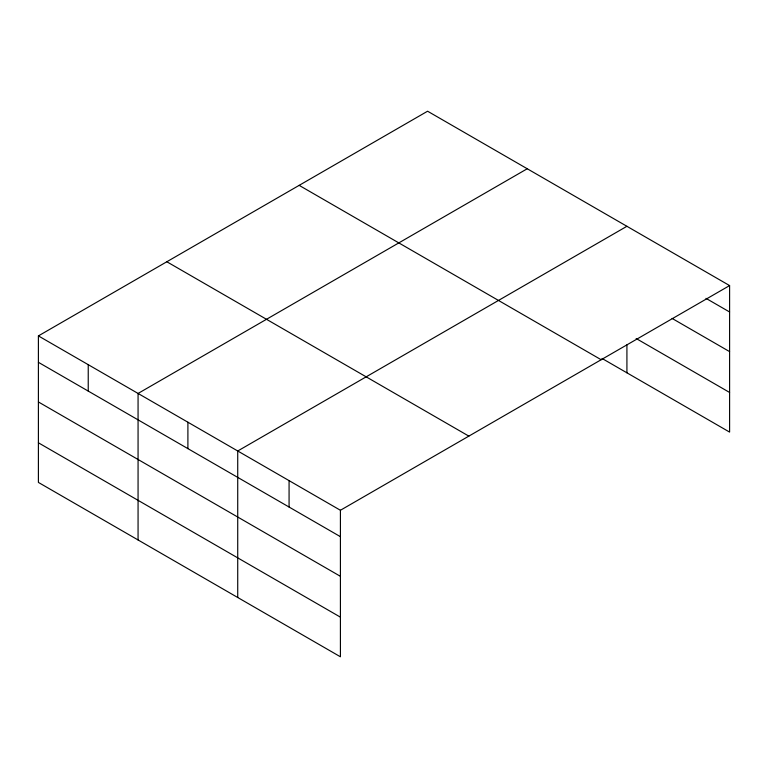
<?xml version="1.0" encoding="UTF-8"?>
<svg xmlns="http://www.w3.org/2000/svg" width="768" height="768" viewBox="0 0 768 768"><rect width="100%" height="100%" fill="white"/><g stroke="black" fill="none" stroke-linecap="round" stroke-linejoin="round"><path stroke-width="1.15" d="M38.4 335.904L340.416 510.269L340.416 656.784L38.4 482.419L38.4 335.904L427.584 111.216L729.6 285.581L729.6 432.096L601.997 358.426M527.251 168.749L138.067 393.446L138.067 539.962M626.918 226.291L237.725 450.989L237.725 597.504M340.416 510.269L729.6 285.581M705.984 298.349L729.6 311.981M672.096 318.422L729.6 351.619M636.154 338.506L729.6 392.458M299.155 185.357L601.171 359.731M166.829 261.754L468.845 436.118M38.4 362.314L340.416 536.678M38.4 401.952L340.416 576.317M38.4 442.79L340.416 617.155M626.918 344.832L626.918 372.806M289.075 480.634L289.075 507.034M187.901 422.218L187.901 448.627M88.234 364.675L88.234 391.085"/></g></svg>
